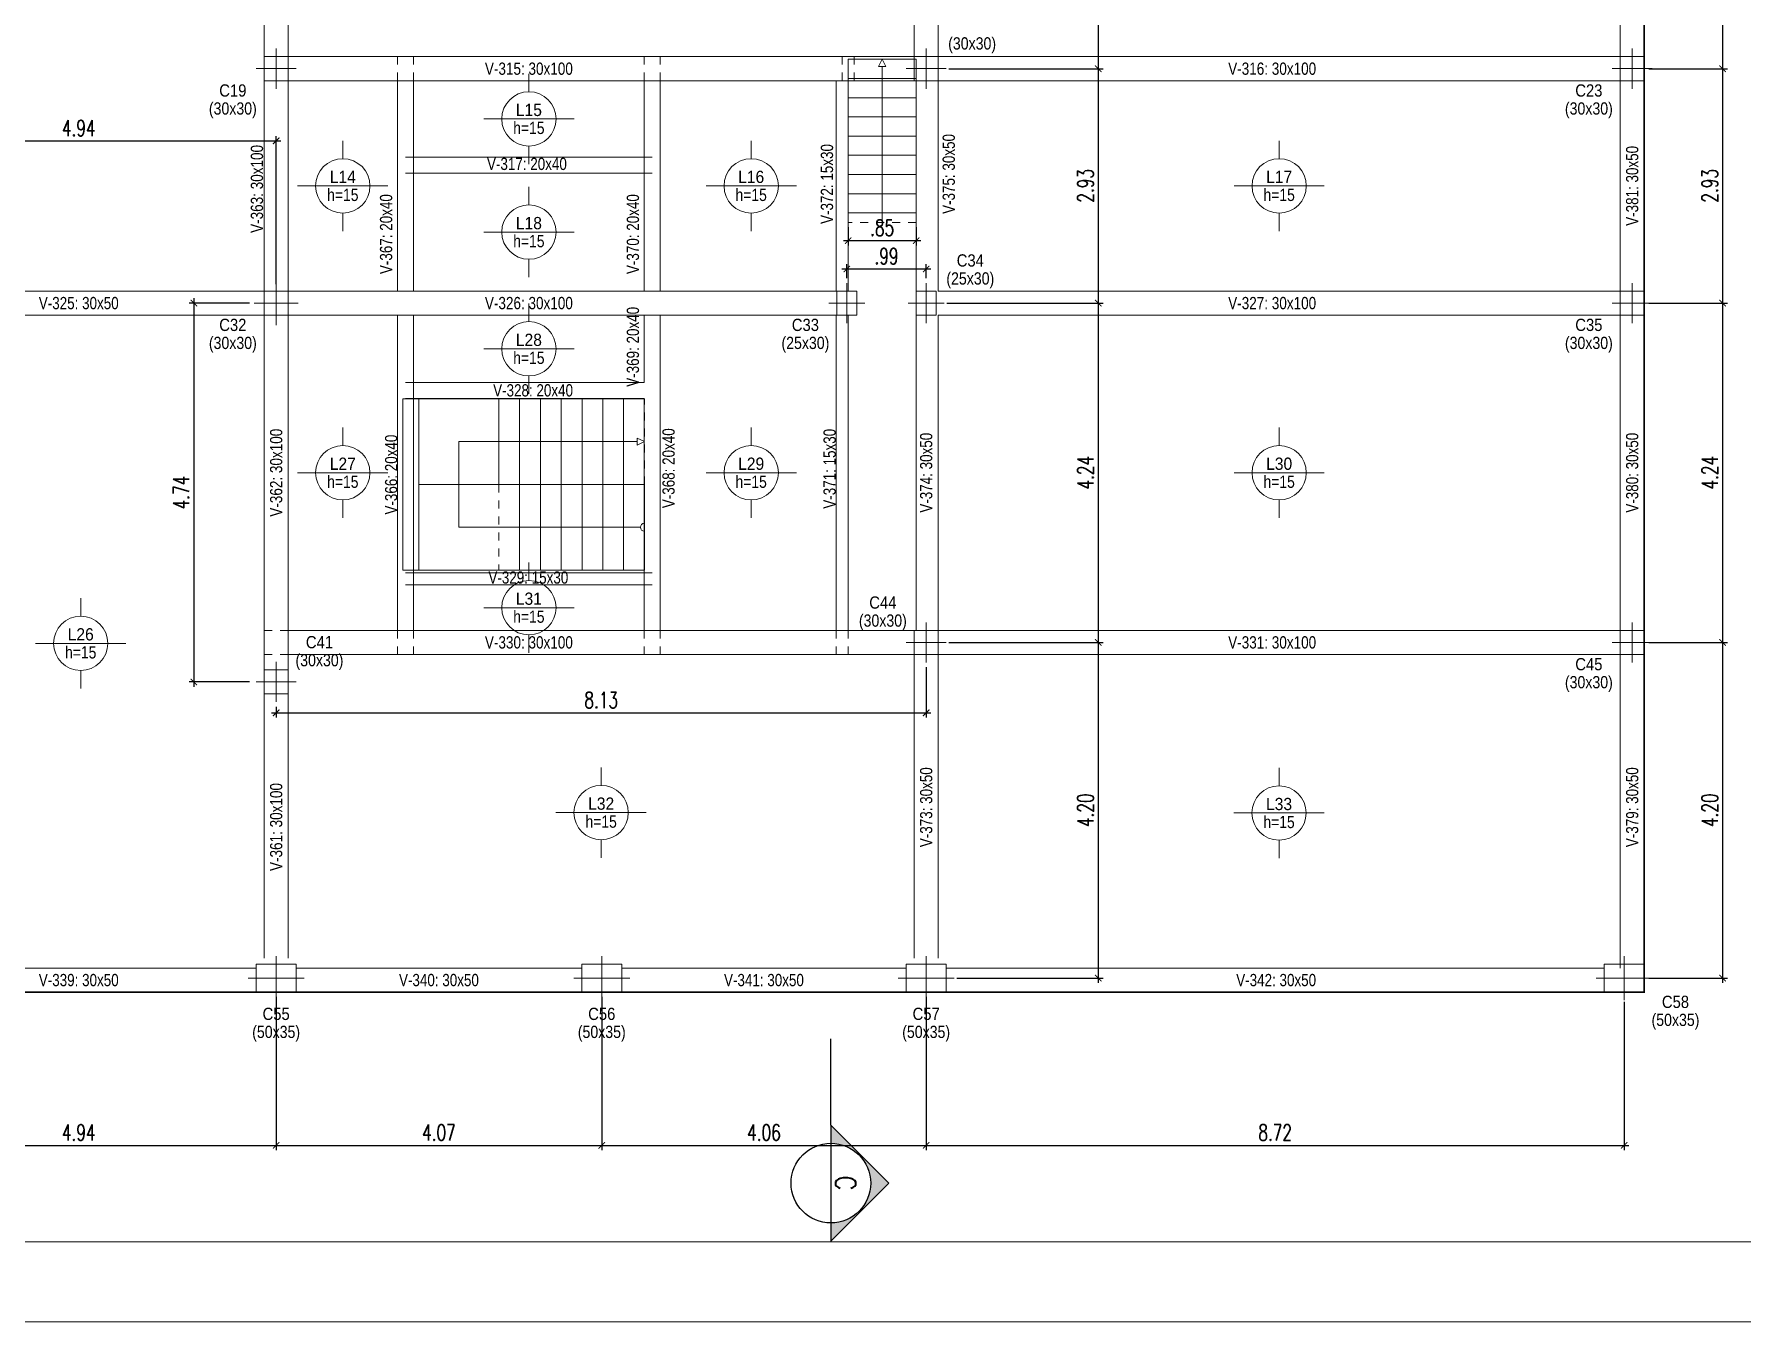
# Model space of a CAD drawing. Header units: millimetres. Extents: x 3 to 479, y -191 to 120.
# Drawn here: x 45.88 to 67.22, y 89.4 to 105.49 of the extents above; entities that cross this region are included whole.
import ezdxf
from ezdxf.enums import TextEntityAlignment as Align

# ---------------------------------------------------------------- set-up
doc = ezdxf.new("R2010")
doc.units = ezdxf.units.MM
doc.linetypes.add('CYPE_PUNTO', pattern=[0.075, 0, -0.075])
doc.linetypes.add('DASHED2', pattern=[0.375, 0.25, -0.125])
for name, color, linetype, lineweight in [('COLUMNA_DIM', 4, 'Continuous', 9), ('COLUMNA_REF', 3, 'Continuous', 9), ('COLUMNAS_EJES', 1, 'Continuous', 9), ('ESC_CONTORNO_ESCALERA', 3, 'Continuous', 0), ('ESC_ESCALON', 2, 'Continuous', 0), ('ESC_GEOMETRIA_APOYO', 2, 'Continuous', 0), ('ESC_LINEA_DE_HUELLA', 9, 'Continuous', 0), ('ESC_LINEA_DE_INTERRUPCION_DE_LOS_TRAMOS', 8, 'CYPE_PUNTO', 0), ('PA_NUM_ALTURA', 7, 'Continuous', 9), ('PILAR_HORMIGON', 2, 'Continuous', 0), ('RECUAD_LIMITES', 2, 'Continuous', 0), ('RECUAD_MARCO', 1, 'Continuous', 20), ('SILUETAS', 6, 'Continuous', 5), ('VIG_CARAS', 5, 'Continuous', 0), ('VIG_DIM_VIGAS', 3, 'Continuous', 9)]:
    doc.layers.add(name, color=color, linetype=linetype, lineweight=lineweight)
doc.layers.add('DN-100-TITULOS 02', color=2, linetype='Continuous')
doc.styles.add('COTAS', font='romans.shx', dxfattribs={"width": 0.7})
doc.styles.add('CYPETXT_romans', font='arial.ttf', dxfattribs={"height": 0.2})
doc.styles.add('ROMANS', font='romans.shx', dxfattribs={"width": 0.8})
doc.dimstyles.new('COTA 100', dxfattribs={"dimscale": 200, "dimtxt": 0.001, "dimasz": 0.0004, "dimexe": 0.0003, "dimexo": 0.0003, "dimgap": 0.0003, "dimtad": 1, "dimzin": 4, "dimdsep": 46, "dimtxsty": 'COTAS', "dimblk": 'ARCHTICK', "dimcen": -0.02, "dimdle": 0.0003, "dimclrd": 256, "dimclre": 256, "dimclrt": 2, "dimadec": 0, "dimazin": 0, "dimtfac": 1, "dimtix": 1, "dimtmove": 2, "dimatfit": 3, "dimldrblk": 'ORIGIN', "dimfxl": 1, "dimtolj": 1, "dimtzin": 0, "dimarcsym": 0})

# ---------------------------------------------------------------- blocks, each defined once
blk = doc.blocks.new('Ejes de la columna')
at = {"layer": 'COLUMNAS_EJES'}
for p, q in [((0, -0.5), (0, 0.5)), ((-0.5, 0), (0.5, 0))]:
    blk.add_line(p, q, dxfattribs=at)
blk = doc.blocks.new('ESC02')
at = {"layer": 'ESC_CONTORNO_ESCALERA'}
for p, q in [((50.806, 66.757066), (52.626, 66.757066)), ((52.626, 65.687066), (50.806, 65.687066)), ((50.806, 65.687066), (52.626, 65.687066)), ((49.806, 64.617066), (50.806, 64.617066)), ((52.626, 64.617066), (50.806, 64.617066))]:
    blk.add_line(p, q, dxfattribs=at)
for points in [[(50.806, 66.757066), (49.806, 66.757066), (49.606, 66.757066), (49.606, 65.687066)], [(49.606, 65.687066), (49.606, 64.617066), (49.806, 64.617066)]]:
    blk.add_lwpolyline(points, dxfattribs=at)
at = {"layer": 'ESC_ESCALON'}
for p, q in [((50.806, 65.687066), (50.806, 66.757066)), ((51.066, 65.687066), (51.066, 66.757066)), ((51.326, 65.687066), (51.326, 66.757066)), ((51.586, 65.687066), (51.586, 66.757066)), ((51.846, 65.687066), (51.846, 66.757066)), ((52.106, 65.687066), (52.106, 66.757066)), ((52.366, 65.687066), (52.366, 66.757066)), ((50.806, 65.687066), (49.806, 65.687066)), ((51.066, 65.687066), (51.066, 64.617066)), ((51.326, 65.687066), (51.326, 64.617066)), ((51.586, 65.687066), (51.586, 64.617066)), ((51.846, 65.687066), (51.846, 64.617066)), ((52.106, 65.687066), (52.106, 64.617066)), ((52.366, 65.687066), (52.366, 64.617066)), ((52.626, 65.687066), (52.626, 64.617066))]:
    blk.add_line(p, q, dxfattribs=at)
at = {"layer": 'ESC_ESCALON', "linetype": 'CYPE_PUNTO'}
for p, q in [((52.626, 65.687066), (52.626, 66.757066)), ((50.806, 65.687066), (50.806, 64.617066))]:
    blk.add_line(p, q, dxfattribs=at)
at = {"layer": 'ESC_GEOMETRIA_APOYO'}
for p, q in [((49.806, 66.757066), (49.806, 65.687066)), ((49.806, 65.687066), (49.806, 64.617066))]:
    blk.add_line(p, q, dxfattribs=at)
at = {"layer": 'ESC_LINEA_DE_HUELLA'}
blk.add_lwpolyline([(52.576, 65.152066), (50.806, 65.152066), (50.306, 65.152066), (50.306, 65.687066), (50.306, 66.222066), (50.806, 66.222066), (52.536, 66.222066)], dxfattribs=at)
blk.add_lwpolyline([(52.536, 66.267066), (52.626, 66.222066), (52.536, 66.177066), (52.536, 66.267066)], close=True, dxfattribs=at)
blk.add_arc((52.626, 65.152066), 0.05, 90, 270, dxfattribs=at)
blk = doc.blocks.new('_ArchTick')
at = {"color": 0, "const_width": 0.15}
blk.add_lwpolyline([(-0.5, -0.5), (0.5, 0.5)], dxfattribs=at)
blk = doc.blocks.new('*D27')
at = {"lineweight": -2, "transparency": 16777216}
for p, q in [((43.967, 102.488), (43.967, 104.215)), ((48.902, 102.363), (48.902, 104.215)), ((43.907, 104.155), (48.962, 104.155))]:
    blk.add_line(p, q, dxfattribs=at)
at = {"layer": 'Defpoints', "color": 0, "transparency": 16777216}
for p in [(48.902, 104.155), (43.967, 102.428), (48.902, 102.303)]:
    blk.add_point(p, dxfattribs=at)
at = {"lineweight": -2, "transparency": 16777216, "xscale": 0.08, "yscale": 0.08, "zscale": 0.08, "rotation": 180}
blk.add_blockref('_ArchTick', (43.967, 104.155), dxfattribs=at)
at = {"lineweight": -2, "transparency": 16777216, "xscale": 0.08, "yscale": 0.08, "zscale": 0.08}
blk.add_blockref('_ArchTick', (48.902, 104.155), dxfattribs=at)
at = {"color": 2, "transparency": 16777216, "insert": (46.435, 104.315), "char_height": 0.2, "attachment_point": 5, "style": 'COTAS'}
blk.add_mtext('\\A1;4.94', dxfattribs=at)
blk = doc.blocks.new('_Origin')
at = {"color": 0, "linetype": 'ByBlock', "lineweight": -2}
blk.add_line((0, 0), (-1, 0), dxfattribs=at)
blk.add_circle((0, 0), 0.5, dxfattribs=at)
blk = doc.blocks.new('*D34')
at = {"lineweight": -2, "transparency": 16777216}
for p, q in [((66.062, 107.427), (67.043, 107.427)), ((66.983, 107.487), (66.983, 104.997)), ((66.062, 105.057), (67.043, 105.057))]:
    blk.add_line(p, q, dxfattribs=at)
at = {"layer": 'Defpoints', "color": 0, "transparency": 16777216}
for p in [(66.002, 107.427), (66.002, 105.057), (66.983, 105.057)]:
    blk.add_point(p, dxfattribs=at)
at = {"lineweight": -2, "transparency": 16777216, "xscale": 0.08, "yscale": 0.08, "zscale": 0.08}
for p, rotation in [((66.983, 107.427), 90), ((66.983, 105.057), 270)]:
    blk.add_blockref('_ArchTick', p, dxfattribs=dict(at, rotation=rotation))
at = {"color": 2, "transparency": 16777216, "insert": (66.823, 106.242), "char_height": 0.2, "attachment_point": 5, "rotation": 90, "style": 'COTAS'}
blk.add_mtext('\\A1;2.37', dxfattribs=at)
blk = doc.blocks.new('*D35')
at = {"lineweight": -2, "transparency": 16777216}
for p, q in [((66.062, 105.057), (67.043, 105.057)), ((66.983, 105.117), (66.983, 102.068)), ((66.062, 102.128), (67.043, 102.128))]:
    blk.add_line(p, q, dxfattribs=at)
at = {"layer": 'Defpoints', "color": 0, "transparency": 16777216}
for p in [(66.002, 105.057), (66.002, 102.128), (66.983, 102.128)]:
    blk.add_point(p, dxfattribs=at)
at = {"lineweight": -2, "transparency": 16777216, "xscale": 0.08, "yscale": 0.08, "zscale": 0.08}
for p, rotation in [((66.983, 105.057), 90), ((66.983, 102.128), 270)]:
    blk.add_blockref('_ArchTick', p, dxfattribs=dict(at, rotation=rotation))
at = {"color": 2, "transparency": 16777216, "insert": (66.823, 103.593), "char_height": 0.2, "attachment_point": 5, "rotation": 90, "style": 'COTAS'}
blk.add_mtext('\\A1;2.93', dxfattribs=at)
blk = doc.blocks.new('*D36')
at = {"lineweight": -2, "transparency": 16777216}
for p, q in [((66.062, 102.128), (67.043, 102.128)), ((66.983, 102.188), (66.983, 97.828)), ((66.062, 97.888), (67.043, 97.888))]:
    blk.add_line(p, q, dxfattribs=at)
at = {"layer": 'Defpoints', "color": 0, "transparency": 16777216}
for p in [(66.002, 102.128), (66.002, 97.888), (66.983, 97.888)]:
    blk.add_point(p, dxfattribs=at)
at = {"lineweight": -2, "transparency": 16777216, "xscale": 0.08, "yscale": 0.08, "zscale": 0.08}
for p, rotation in [((66.983, 102.128), 90), ((66.983, 97.888), 270)]:
    blk.add_blockref('_ArchTick', p, dxfattribs=dict(at, rotation=rotation))
at = {"color": 2, "transparency": 16777216, "insert": (66.823, 100.008), "char_height": 0.2, "attachment_point": 5, "rotation": 90, "style": 'COTAS'}
blk.add_mtext('\\A1;4.24', dxfattribs=at)
blk = doc.blocks.new('*D37')
at = {"lineweight": -2, "transparency": 16777216}
for p, q in [((66.062, 97.888), (67.043, 97.888)), ((66.983, 97.948), (66.983, 93.633)), ((66.062, 93.693), (67.043, 93.693))]:
    blk.add_line(p, q, dxfattribs=at)
at = {"layer": 'Defpoints', "color": 0, "transparency": 16777216}
for p in [(66.002, 97.888), (66.002, 93.693), (66.983, 93.693)]:
    blk.add_point(p, dxfattribs=at)
at = {"lineweight": -2, "transparency": 16777216, "xscale": 0.08, "yscale": 0.08, "zscale": 0.08}
for p, rotation in [((66.983, 97.888), 90), ((66.983, 93.693), 270)]:
    blk.add_blockref('_ArchTick', p, dxfattribs=dict(at, rotation=rotation))
at = {"color": 2, "transparency": 16777216, "insert": (66.823, 95.79), "char_height": 0.2, "attachment_point": 5, "rotation": 90, "style": 'COTAS'}
blk.add_mtext('\\A1;4.20', dxfattribs=at)
blk = doc.blocks.new('*D44')
at = {"lineweight": -2, "transparency": 16777216}
for p, q in [((43.967, 93.458), (43.967, 91.542)), ((48.902, 93.458), (48.902, 91.542)), ((43.907, 91.602), (48.962, 91.602))]:
    blk.add_line(p, q, dxfattribs=at)
at = {"layer": 'Defpoints', "color": 0, "transparency": 16777216}
for p in [(43.967, 93.518), (48.902, 93.518), (48.902, 91.602)]:
    blk.add_point(p, dxfattribs=at)
at = {"lineweight": -2, "transparency": 16777216, "xscale": 0.08, "yscale": 0.08, "zscale": 0.08, "rotation": 180}
blk.add_blockref('_ArchTick', (43.967, 91.602), dxfattribs=at)
at = {"lineweight": -2, "transparency": 16777216, "xscale": 0.08, "yscale": 0.08, "zscale": 0.08}
blk.add_blockref('_ArchTick', (48.902, 91.602), dxfattribs=at)
at = {"color": 2, "transparency": 16777216, "insert": (46.435, 91.762), "char_height": 0.2, "attachment_point": 5, "style": 'COTAS'}
blk.add_mtext('\\A1;4.94', dxfattribs=at)
blk = doc.blocks.new('*D45')
at = {"lineweight": -2, "transparency": 16777216}
for p, q in [((48.902, 93.458), (48.902, 91.542)), ((52.972, 93.458), (52.972, 91.542)), ((48.842, 91.602), (53.032, 91.602))]:
    blk.add_line(p, q, dxfattribs=at)
at = {"layer": 'Defpoints', "color": 0, "transparency": 16777216}
for p in [(48.902, 93.518), (52.972, 93.518), (52.972, 91.602)]:
    blk.add_point(p, dxfattribs=at)
at = {"lineweight": -2, "transparency": 16777216, "xscale": 0.08, "yscale": 0.08, "zscale": 0.08, "rotation": 180}
blk.add_blockref('_ArchTick', (48.902, 91.602), dxfattribs=at)
at = {"lineweight": -2, "transparency": 16777216, "xscale": 0.08, "yscale": 0.08, "zscale": 0.08}
blk.add_blockref('_ArchTick', (52.972, 91.602), dxfattribs=at)
at = {"color": 2, "transparency": 16777216, "insert": (50.937, 91.762), "char_height": 0.2, "attachment_point": 5, "style": 'COTAS'}
blk.add_mtext('\\A1;4.07', dxfattribs=at)
blk = doc.blocks.new('*D46')
at = {"lineweight": -2, "transparency": 16777216}
for p, q in [((52.972, 93.458), (52.972, 91.542)), ((57.027, 93.458), (57.027, 91.542)), ((52.912, 91.602), (57.087, 91.602))]:
    blk.add_line(p, q, dxfattribs=at)
at = {"layer": 'Defpoints', "color": 0, "transparency": 16777216}
for p in [(52.972, 93.518), (57.027, 93.518), (57.027, 91.602)]:
    blk.add_point(p, dxfattribs=at)
at = {"lineweight": -2, "transparency": 16777216, "xscale": 0.08, "yscale": 0.08, "zscale": 0.08, "rotation": 180}
blk.add_blockref('_ArchTick', (52.972, 91.602), dxfattribs=at)
at = {"lineweight": -2, "transparency": 16777216, "xscale": 0.08, "yscale": 0.08, "zscale": 0.08}
blk.add_blockref('_ArchTick', (57.027, 91.602), dxfattribs=at)
at = {"color": 2, "transparency": 16777216, "insert": (55, 91.762), "char_height": 0.2, "attachment_point": 5, "style": 'COTAS'}
blk.add_mtext('\\A1;4.06', dxfattribs=at)
blk = doc.blocks.new('*D48')
at = {"lineweight": -2, "transparency": 16777216}
for p, q in [((57.312, 107.427), (59.239, 107.427)), ((59.179, 107.487), (59.179, 104.997)), ((57.312, 105.057), (59.239, 105.057))]:
    blk.add_line(p, q, dxfattribs=at)
at = {"layer": 'Defpoints', "color": 0, "transparency": 16777216}
for p in [(57.252, 107.427), (57.252, 105.057), (59.179, 105.057)]:
    blk.add_point(p, dxfattribs=at)
at = {"lineweight": -2, "transparency": 16777216, "xscale": 0.08, "yscale": 0.08, "zscale": 0.08}
for p, rotation in [((59.179, 107.427), 90), ((59.179, 105.057), 270)]:
    blk.add_blockref('_ArchTick', p, dxfattribs=dict(at, rotation=rotation))
at = {"color": 2, "transparency": 16777216, "insert": (59.019, 106.242), "char_height": 0.2, "attachment_point": 5, "rotation": 90, "style": 'COTAS'}
blk.add_mtext('\\A1;2.37', dxfattribs=at)
blk = doc.blocks.new('*D49')
at = {"lineweight": -2, "transparency": 16777216}
for p, q in [((57.312, 105.057), (59.239, 105.057)), ((59.179, 105.117), (59.179, 102.068)), ((57.287, 102.128), (59.239, 102.128))]:
    blk.add_line(p, q, dxfattribs=at)
at = {"layer": 'Defpoints', "color": 0, "transparency": 16777216}
for p in [(57.252, 105.057), (57.227, 102.128), (59.179, 102.128)]:
    blk.add_point(p, dxfattribs=at)
at = {"lineweight": -2, "transparency": 16777216, "xscale": 0.08, "yscale": 0.08, "zscale": 0.08}
for p, rotation in [((59.179, 105.057), 90), ((59.179, 102.128), 270)]:
    blk.add_blockref('_ArchTick', p, dxfattribs=dict(at, rotation=rotation))
at = {"color": 2, "transparency": 16777216, "insert": (59.019, 103.593), "char_height": 0.2, "attachment_point": 5, "rotation": 90, "style": 'COTAS'}
blk.add_mtext('\\A1;2.93', dxfattribs=at)
blk = doc.blocks.new('*D50')
at = {"lineweight": -2, "transparency": 16777216}
for p, q in [((57.287, 102.128), (59.239, 102.128)), ((59.179, 102.188), (59.179, 97.828)), ((57.312, 97.888), (59.239, 97.888))]:
    blk.add_line(p, q, dxfattribs=at)
at = {"layer": 'Defpoints', "color": 0, "transparency": 16777216}
for p in [(57.227, 102.128), (57.252, 97.888), (59.179, 97.888)]:
    blk.add_point(p, dxfattribs=at)
at = {"lineweight": -2, "transparency": 16777216, "xscale": 0.08, "yscale": 0.08, "zscale": 0.08}
for p, rotation in [((59.179, 102.128), 90), ((59.179, 97.888), 270)]:
    blk.add_blockref('_ArchTick', p, dxfattribs=dict(at, rotation=rotation))
at = {"color": 2, "transparency": 16777216, "insert": (59.019, 100.008), "char_height": 0.2, "attachment_point": 5, "rotation": 90, "style": 'COTAS'}
blk.add_mtext('\\A1;4.24', dxfattribs=at)
blk = doc.blocks.new('*D51')
at = {"lineweight": -2, "transparency": 16777216}
for p, q in [((57.353, 97.888), (59.239, 97.888)), ((59.179, 97.948), (59.179, 93.633)), ((57.412, 93.693), (59.239, 93.693))]:
    blk.add_line(p, q, dxfattribs=at)
at = {"layer": 'Defpoints', "color": 0, "transparency": 16777216}
for p in [(57.293, 97.888), (57.352, 93.693), (59.179, 93.693)]:
    blk.add_point(p, dxfattribs=at)
at = {"lineweight": -2, "transparency": 16777216, "xscale": 0.08, "yscale": 0.08, "zscale": 0.08}
for p, rotation in [((59.179, 97.888), 90), ((59.179, 93.693), 270)]:
    blk.add_blockref('_ArchTick', p, dxfattribs=dict(at, rotation=rotation))
at = {"color": 2, "transparency": 16777216, "insert": (59.019, 95.79), "char_height": 0.2, "attachment_point": 5, "rotation": 90, "style": 'COTAS'}
blk.add_mtext('\\A1;4.20', dxfattribs=at)
blk = doc.blocks.new('*D54')
at = {"lineweight": -2, "transparency": 16777216}
for p, q in [((57.027, 93.322), (57.027, 91.542)), ((65.752, 93.397), (65.752, 91.542)), ((56.967, 91.602), (65.812, 91.602))]:
    blk.add_line(p, q, dxfattribs=at)
at = {"layer": 'Defpoints', "color": 0, "transparency": 16777216}
for p in [(57.027, 93.382), (65.752, 93.457), (65.752, 91.602)]:
    blk.add_point(p, dxfattribs=at)
at = {"lineweight": -2, "transparency": 16777216, "xscale": 0.08, "yscale": 0.08, "zscale": 0.08, "rotation": 180}
blk.add_blockref('_ArchTick', (57.027, 91.602), dxfattribs=at)
at = {"lineweight": -2, "transparency": 16777216, "xscale": 0.08, "yscale": 0.08, "zscale": 0.08}
blk.add_blockref('_ArchTick', (65.752, 91.602), dxfattribs=at)
at = {"color": 2, "transparency": 16777216, "insert": (61.39, 91.762), "char_height": 0.2, "attachment_point": 5, "style": 'COTAS'}
blk.add_mtext('\\A1;8.72', dxfattribs=at)
blk = doc.blocks.new('*D55')
at = {"lineweight": -2, "transparency": 16777216}
for p, q in [((57.027, 97.578), (57.027, 96.947)), ((48.842, 97.007), (57.087, 97.007)), ((48.902, 97.083), (48.902, 96.947))]:
    blk.add_line(p, q, dxfattribs=at)
at = {"layer": 'Defpoints', "color": 0, "transparency": 16777216}
for p in [(57.027, 97.638), (48.902, 97.143), (57.027, 97.007)]:
    blk.add_point(p, dxfattribs=at)
at = {"lineweight": -2, "transparency": 16777216, "xscale": 0.08, "yscale": 0.08, "zscale": 0.08, "rotation": 180}
blk.add_blockref('_ArchTick', (48.902, 97.007), dxfattribs=at)
at = {"lineweight": -2, "transparency": 16777216, "xscale": 0.08, "yscale": 0.08, "zscale": 0.08}
blk.add_blockref('_ArchTick', (57.027, 97.007), dxfattribs=at)
at = {"color": 2, "transparency": 16777216, "insert": (52.965, 97.167), "char_height": 0.2, "attachment_point": 5, "style": 'COTAS'}
blk.add_mtext('\\A1;8.13', dxfattribs=at)
blk = doc.blocks.new('*D56')
at = {"lineweight": -2, "transparency": 16777216}
for p, q in [((48.567, 102.128), (47.814, 102.128)), ((47.874, 102.188), (47.874, 97.333)), ((48.567, 97.393), (47.814, 97.393))]:
    blk.add_line(p, q, dxfattribs=at)
at = {"layer": 'Defpoints', "color": 0, "transparency": 16777216}
for p in [(48.627, 102.128), (47.874, 97.393), (48.627, 97.393)]:
    blk.add_point(p, dxfattribs=at)
at = {"lineweight": -2, "transparency": 16777216, "xscale": 0.08, "yscale": 0.08, "zscale": 0.08}
for p, rotation in [((47.874, 102.128), 90), ((47.874, 97.393), 270)]:
    blk.add_blockref('_ArchTick', p, dxfattribs=dict(at, rotation=rotation))
at = {"color": 2, "transparency": 16777216, "insert": (47.714, 99.76), "char_height": 0.2, "attachment_point": 5, "rotation": 90, "style": 'COTAS'}
blk.add_mtext('\\A1;4.74', dxfattribs=at)
blk = doc.blocks.new('*D57')
at = {"lineweight": -2, "transparency": 16777216}
for p, q in [((55.974, 102.554), (57.087, 102.554)), ((56.034, 102.438), (56.034, 102.614)), ((57.027, 102.438), (57.027, 102.614))]:
    blk.add_line(p, q, dxfattribs=at)
at = {"layer": 'Defpoints', "color": 0, "transparency": 16777216}
for p in [(57.027, 102.554), (56.034, 102.378), (57.027, 102.378)]:
    blk.add_point(p, dxfattribs=at)
at = {"lineweight": -2, "transparency": 16777216, "xscale": 0.08, "yscale": 0.08, "zscale": 0.08, "rotation": 180}
blk.add_blockref('_ArchTick', (56.034, 102.554), dxfattribs=at)
at = {"lineweight": -2, "transparency": 16777216, "xscale": 0.08, "yscale": 0.08, "zscale": 0.08}
blk.add_blockref('_ArchTick', (57.027, 102.554), dxfattribs=at)
at = {"color": 2, "transparency": 16777216, "insert": (56.531, 102.714), "char_height": 0.2, "attachment_point": 5, "style": 'COTAS'}
blk.add_mtext('\\A1;.99', dxfattribs=at)
blk = doc.blocks.new('ESCALERA')
at = {"layer": 'ESC_CONTORNO_ESCALERA'}
for p, q in [((56.078, 76.447), (56.078, 78.487)), ((56.928, 76.447), (56.928, 78.487))]:
    blk.add_line(p, q, dxfattribs=at)
at = {"layer": 'ESC_ESCALON'}
for p, q in [((56.928, 78.487), (56.078, 78.487)), ((56.928, 78.247), (56.078, 78.247)), ((56.928, 78.007), (56.078, 78.007)), ((56.928, 77.767), (56.078, 77.767)), ((56.928, 77.527), (56.078, 77.527)), ((56.928, 77.287), (56.078, 77.287)), ((56.928, 77.047), (56.078, 77.047)), ((56.928, 76.807), (56.078, 76.807)), ((56.928, 76.567), (56.078, 76.567))]:
    blk.add_line(p, q, dxfattribs=at)
at = {"layer": 'ESC_LINEA_DE_HUELLA'}
blk.add_line((56.503, 76.447), (56.503, 78.397), dxfattribs=at)
blk.add_lwpolyline([(56.458, 78.397), (56.503, 78.487), (56.548, 78.397), (56.458, 78.397)], close=True, dxfattribs=at)
at = {"layer": 'ESC_LINEA_DE_INTERRUPCION_DE_LOS_TRAMOS'}
blk.add_line((56.928, 76.447), (56.078, 76.447), dxfattribs=at)
blk = doc.blocks.new('*D59')
at = {"lineweight": -2, "transparency": 16777216}
for p, q in [((55.992, 102.908), (56.962, 102.908)), ((56.052, 103.075), (56.052, 102.848)), ((56.902, 103.075), (56.902, 102.848))]:
    blk.add_line(p, q, dxfattribs=at)
at = {"layer": 'Defpoints', "color": 0, "transparency": 16777216}
for p in [(56.052, 103.135), (56.902, 103.135), (56.902, 102.908)]:
    blk.add_point(p, dxfattribs=at)
at = {"lineweight": -2, "transparency": 16777216, "xscale": 0.08, "yscale": 0.08, "zscale": 0.08, "rotation": 180}
blk.add_blockref('_ArchTick', (56.052, 102.908), dxfattribs=at)
at = {"lineweight": -2, "transparency": 16777216, "xscale": 0.08, "yscale": 0.08, "zscale": 0.08}
blk.add_blockref('_ArchTick', (56.902, 102.908), dxfattribs=at)
at = {"color": 2, "transparency": 16777216, "insert": (56.477, 103.068), "char_height": 0.2, "attachment_point": 5, "style": 'COTAS'}
blk.add_mtext('\\A1;.85', dxfattribs=at)
blk = doc.blocks.new('DEN CORTE')
blk.add_hatch(color=256).paths.add_polyline_path([(1.729, 0), (1.9, 0), (1.355, 0.545), (0.81, 0), (0.98, 0, -1)])
for p, q in [((0.81, 0), (1.355, 0.545)), ((1.9, 0), (1.355, 0.545)), ((0.81, 0), (0, 0)), ((0.81, 0), (1.9, 0))]:
    blk.add_line(p, q)
blk.add_circle((1.355, 0), 0.374)
at = {"style": 'ROMANS', "width": 0.8}
for tag, p in [('NUMEROCORTE', (1.355, 0.043)), ('LAMINA', (1.355, -0.233))]:
    blk.add_attdef(tag, text='', height=0.19, dxfattribs=at).set_placement(p, align=Align.CENTER)

msp = doc.modelspace()

# ---------------------------------------------------------------- linework, layer by layer
at = {"layer": 'PA_NUM_ALTURA'}
for p, q in [((52.06117, 104.76882), (52.06117, 104.99382)), ((51.49666, 104.4293), (52.62568, 104.4293)), ((49.73537, 103.93204), (49.73537, 104.15704)), ((52.06117, 103.86479), (52.06117, 104.08979)), ((54.83978, 103.93204), (54.83978, 104.15704)), ((61.43964, 103.93204), (61.43964, 104.15704)), ((49.17086, 103.59253), (50.29988, 103.59253)), ((52.06117, 103.35417), (52.06117, 103.57917)), ((54.27527, 103.59253), (55.40429, 103.59253)), ((60.87513, 103.59253), (62.00415, 103.59253)), ((49.73537, 103.02802), (49.73537, 103.25302)), ((54.83978, 103.02802), (54.83978, 103.25302)), ((61.43964, 103.02802), (61.43964, 103.25302)), ((51.49666, 103.01466), (52.62568, 103.01466)), ((52.06117, 102.45015), (52.06117, 102.67515)), ((52.06117, 101.89566), (52.06117, 102.12066)), ((51.49666, 101.55615), (52.62568, 101.55615)), ((52.06117, 100.99164), (52.06117, 101.21664)), ((49.73537, 100.34739), (49.73537, 100.57239)), ((54.83978, 100.34739), (54.83978, 100.57239)), ((61.43964, 100.34739), (61.43964, 100.57239)), ((49.17086, 100.00788), (50.29988, 100.00788)), ((54.27527, 100.00788), (55.40429, 100.00788)), ((60.87513, 100.00788), (62.00415, 100.00788)), ((49.73537, 99.44337), (49.73537, 99.66837)), ((54.83978, 99.44337), (54.83978, 99.66837)), ((61.43964, 99.44337), (61.43964, 99.66837)), ((52.06117, 98.66094), (52.06117, 98.88594)), ((46.45906, 98.2152), (46.45906, 98.4402)), ((51.49666, 98.32143), (52.62568, 98.32143)), ((52.06117, 97.75692), (52.06117, 97.98192)), ((45.89454, 97.87569), (47.02357, 97.87569)), ((46.45906, 97.31117), (46.45906, 97.53617)), ((52.96459, 96.09991), (52.96459, 96.32491)), ((61.43804, 96.0951), (61.43804, 96.3201)), ((52.40007, 95.76039), (53.5291, 95.76039)), ((60.87353, 95.75558), (62.00255, 95.75558)), ((52.96459, 95.19588), (52.96459, 95.42088)), ((61.43804, 95.19107), (61.43804, 95.41607))]:
    msp.add_line(p, q, dxfattribs=at)
for centre in [(52.06117, 104.4293), (49.73537, 103.59253), (54.83978, 103.59253), (61.43964, 103.59253), (52.06117, 103.01466), (52.06117, 101.55615), (49.73537, 100.00788), (54.83978, 100.00788), (61.43964, 100.00788), (52.06117, 98.32143), (46.45906, 97.87569), (52.96459, 95.76039), (61.43804, 95.75558)]:
    msp.add_circle(centre, 0.33951, dxfattribs=at)
at = {"layer": 'PILAR_HORMIGON'}
for points in [[(48.75207, 104.90717), (49.05207, 104.90717), (49.05207, 105.20717), (48.75207, 105.20717), (48.75207, 104.90717)], [(56.87714, 104.90717), (57.17714, 104.90717), (57.17714, 105.20717), (56.87714, 105.20717), (56.87714, 104.90717)], [(65.70214, 104.90717), (66.00214, 104.90717), (66.00214, 105.20717), (65.70214, 105.20717), (65.70214, 104.90717)], [(48.75207, 101.97788), (49.05207, 101.97788), (49.05207, 102.27788), (48.75207, 102.27788), (48.75207, 101.97788)], [(55.90914, 101.97788), (56.15914, 101.97788), (56.15914, 102.27788), (55.90914, 102.27788), (55.90914, 101.97788)], [(56.90214, 101.97788), (57.15214, 101.97788), (57.15214, 102.27788), (56.90214, 102.27788), (56.90214, 101.97788)], [(65.70214, 101.97788), (66.00214, 101.97788), (66.00214, 102.27788), (65.70214, 102.27788), (65.70214, 101.97788)], [(56.87714, 97.73788), (57.17714, 97.73788), (57.17714, 98.03788), (56.87714, 98.03788), (56.87714, 97.73788)], [(65.70214, 97.73788), (66.00214, 97.73788), (66.00214, 98.03788), (65.70214, 98.03788), (65.70214, 97.73788)], [(48.75207, 97.24288), (49.05207, 97.24288), (49.05207, 97.54288), (48.75207, 97.54288), (48.75207, 97.24288)], [(48.65207, 93.51788), (49.15207, 93.51788), (49.15207, 93.86788), (48.65207, 93.86788), (48.65207, 93.51788)], [(52.72207, 93.51788), (53.22207, 93.51788), (53.22207, 93.86788), (52.72207, 93.86788), (52.72207, 93.51788)], [(56.77714, 93.51788), (57.27714, 93.51788), (57.27714, 93.86788), (56.77714, 93.86788), (56.77714, 93.51788)], [(65.50214, 93.51788), (66.00214, 93.51788), (66.00214, 93.86788), (65.50214, 93.86788), (65.50214, 93.51788)]]:
    msp.add_lwpolyline(points, close=True, dxfattribs=at)
at = {"layer": 'RECUAD_LIMITES'}
msp.add_lwpolyline([(3.03074, 89.39684), (86.93074, 89.39684), (86.93074, 113.99684), (3.03074, 113.99684), (3.03074, 89.39684)], close=True, dxfattribs=at)
at = {"layer": 'RECUAD_MARCO'}
msp.add_lwpolyline([(5.53074, 90.39684), (85.93074, 90.39684), (85.93074, 112.99684), (5.53074, 112.99684), (5.53074, 90.39684)], close=True, dxfattribs=at)
at = {"layer": 'SILUETAS', "color": 1, "linetype": 'DASHED2', "const_width": 0.02}
msp.add_lwpolyline([(9.27392, 110.83788), (8.64551, 96.51788), (11.5151, 93.51788), (66.00214, 93.51788), (66.00214, 110.83788), (9.27392, 110.83788)], dxfattribs=at)
at = {"layer": 'VIG_CARAS'}
for p, q in [((66.00214, 107.42717), (66.00214, 105.05717)), ((48.75207, 107.27717), (48.75207, 105.20717)), ((49.05207, 107.27717), (49.05207, 105.20717)), ((56.87714, 107.27717), (56.87714, 105.20717)), ((57.17714, 107.27717), (57.17714, 105.20717)), ((65.70214, 107.27717), (65.70214, 105.20717)), ((49.05207, 105.20717), (56.87714, 105.20717)), ((57.17714, 105.20717), (65.70214, 105.20717)), ((66.00214, 105.05717), (66.00214, 102.12788)), ((48.75207, 104.90717), (48.75207, 102.27788)), ((49.05207, 104.90717), (49.05207, 102.27788)), ((49.05207, 104.90717), (56.87714, 104.90717)), ((50.41867, 102.27788), (50.41867, 104.90717)), ((50.61867, 102.27788), (50.61867, 104.90717)), ((53.50367, 102.27788), (53.50367, 104.90717)), ((53.70367, 102.27788), (53.70367, 104.90717)), ((55.90214, 102.27788), (55.90214, 104.90717)), ((56.05214, 102.27788), (56.05214, 104.90717)), ((56.90214, 104.90717), (56.90214, 102.12788)), ((57.17714, 104.90717), (57.17714, 102.27788)), ((57.17714, 104.90717), (66.00214, 104.90717)), ((65.70214, 104.90717), (65.70214, 102.27788)), ((50.61867, 103.95144), (53.50367, 103.95144)), ((50.61867, 103.75144), (53.50367, 103.75144)), ((44.16707, 102.27788), (48.75207, 102.27788)), ((55.90914, 102.27788), (49.05207, 102.27788)), ((65.70214, 102.27788), (57.17714, 102.27788)), ((56.90214, 102.12788), (56.90214, 98.03788)), ((66.00214, 102.12788), (66.00214, 97.88788)), ((44.16707, 101.97788), (48.75207, 101.97788)), ((48.75207, 101.97788), (48.75207, 97.54288)), ((49.05207, 101.97788), (49.05207, 97.54288)), ((55.90914, 101.97788), (49.05207, 101.97788)), ((50.41867, 101.97788), (50.41867, 98.03788)), ((50.61867, 101.97788), (50.61867, 98.03788)), ((53.50367, 101.13442), (53.50367, 101.97788)), ((53.70367, 101.03442), (53.70367, 101.97788)), ((55.90214, 98.03788), (55.90214, 101.97788)), ((56.05214, 98.03788), (56.05214, 101.97788)), ((57.17714, 101.97788), (57.17714, 98.03788)), ((65.70214, 101.97788), (57.17714, 101.97788)), ((65.70214, 101.97788), (65.70214, 98.03788)), ((50.61867, 101.13442), (53.50367, 101.13442)), ((53.70367, 101.03442), (53.70367, 98.03788)), ((50.61867, 100.93442), (53.50367, 100.93442)), ((53.50367, 100.93442), (53.50367, 98.03788)), ((50.61867, 98.75498), (53.50367, 98.75498)), ((50.61867, 98.60498), (53.50367, 98.60498)), ((49.05207, 98.03788), (56.87714, 98.03788)), ((57.17714, 98.03788), (65.70214, 98.03788)), ((66.00214, 97.88788), (66.00214, 93.81788)), ((49.05207, 97.73788), (56.87714, 97.73788)), ((56.87714, 97.73788), (56.87714, 93.94288)), ((57.17714, 97.73788), (57.17714, 93.94288)), ((57.17714, 97.73788), (65.70214, 97.73788)), ((65.70214, 97.73788), (65.70214, 93.81788)), ((48.75207, 97.24288), (48.75207, 93.94288)), ((49.05207, 97.24288), (49.05207, 93.94288)), ((44.21707, 93.81788), (48.65207, 93.81788)), ((49.15207, 93.81788), (52.72207, 93.81788)), ((53.22207, 93.81788), (56.77714, 93.81788)), ((57.27714, 93.81788), (65.50214, 93.81788)), ((43.96707, 93.51788), (48.90207, 93.51788)), ((48.90207, 93.51788), (52.97207, 93.51788)), ((52.97207, 93.51788), (57.02714, 93.51788))]:
    msp.add_line(p, q, dxfattribs=at)
at = {"layer": 'VIG_CARAS', "linetype": 'CYPE_PUNTO'}
for p, q in [((50.41867, 104.90717), (50.41867, 105.20717)), ((50.61867, 104.90717), (50.61867, 105.20717)), ((53.50367, 104.90717), (53.50367, 105.20717)), ((53.70367, 104.90717), (53.70367, 105.20717)), ((55.97589, 104.90717), (55.97589, 105.20717)), ((56.12589, 104.90717), (56.12589, 105.20717)), ((50.61867, 103.95144), (50.41867, 103.95144)), ((50.61867, 103.75144), (50.41867, 103.75144)), ((53.50367, 103.95144), (53.70367, 103.95144)), ((53.50367, 103.75144), (53.70367, 103.75144)), ((50.41867, 102.27788), (50.61867, 102.27788)), ((53.50367, 102.27788), (53.70367, 102.27788)), ((50.61867, 101.97788), (50.41867, 101.97788)), ((53.50367, 101.97788), (53.70367, 101.97788)), ((50.61867, 101.13442), (50.41867, 101.13442)), ((50.61867, 100.93442), (50.41867, 100.93442)), ((50.61867, 98.75498), (50.41867, 98.75498)), ((53.50367, 98.75498), (53.70367, 98.75498)), ((50.61867, 98.60498), (50.41867, 98.60498)), ((53.50367, 98.60498), (53.70367, 98.60498)), ((49.05207, 98.03788), (48.75207, 98.03788)), ((50.41867, 98.03788), (50.41867, 97.73788)), ((50.61867, 98.03788), (50.61867, 97.73788)), ((53.50367, 98.03788), (53.50367, 97.73788)), ((53.70367, 98.03788), (53.70367, 97.73788)), ((55.90214, 98.03788), (55.90214, 97.73788)), ((56.05214, 98.03788), (56.05214, 97.73788)), ((49.05207, 97.73788), (48.75207, 97.73788))]:
    msp.add_line(p, q, dxfattribs=at)
at = {"layer": 'VIG_CARAS'}
msp.add_lwpolyline([(57.02714, 93.51788), (66.00214, 93.51788), (66.00214, 93.64288)], dxfattribs=at)

# ---------------------------------------------------------------- block references
for name, p in [('ESCALERA', (-0.02634, 26.68764)), ('ESC02', (0.8793, 34.17429))]:
    msp.add_blockref(name, p)
at = {"layer": 'COLUMNAS_EJES'}
for p, xscale, yscale in [((48.90207, 105.05717), 0.5, 0.5), ((57.02714, 105.05717), 0.5, 0.5), ((65.85214, 105.05717), 0.5, 0.5), ((48.90207, 102.12788), 0.55, 0.55), ((48.90207, 102.12788), 0.5, 0.5), ((56.03414, 102.12788), 0.4500000000000001, 0.5), ((57.02714, 102.12788), 0.4500000000000001, 0.5), ((65.85214, 102.12788), 0.5, 0.5), ((57.02714, 97.88788), 0.5, 0.5), ((65.85214, 97.88788), 0.5, 0.5), ((48.90207, 97.39288), 0.5, 0.5), ((48.90207, 93.69288), 0.7, 0.55), ((52.97207, 93.69288), 0.7, 0.55), ((57.02714, 93.69288), 0.7, 0.55), ((65.75214, 93.69288), 0.7, 0.55)]:
    msp.add_blockref('Ejes de la columna', p, dxfattribs=dict(at, xscale=xscale, yscale=yscale))
at = {"layer": 'DN-100-TITULOS 02', "xscale": 1.329999999999984, "yscale": 1.329999999999984, "zscale": 1.329999999999984, "rotation": 270}
msp.add_blockref('DEN CORTE', (55.83643, 92.933), dxfattribs=at).add_auto_attribs({'NUMEROCORTE': 'C'})

# ---------------------------------------------------------------- texts
at = {"layer": 'COLUMNA_DIM', "style": 'CYPETXT_romans', "width": 0.824404}
for s, p in [('(30x30)', (57.60174, 105.37283)), ('(30x30)', (48.3607, 104.55967)), ('(30x30)', (65.31077, 104.55967)), ('(25x30)', (57.57887, 102.43574)), ('(30x30)', (48.3607, 101.63038)), ('(25x30)', (55.51777, 101.63038)), ('(30x30)', (65.31077, 101.63038)), ('(30x30)', (56.48577, 98.16038)), ('(30x30)', (49.44345, 97.66538)), ('(30x30)', (65.31077, 97.39038)), ('(50x35)', (48.90207, 93.02038)), ('(50x35)', (52.97207, 93.02038)), ('(50x35)', (57.02714, 93.02038)), ('(50x35)', (66.39352, 93.17038))]:
    msp.add_text(s, height=0.153333, dxfattribs=at).set_placement(p, align=Align.MIDDLE_CENTER)
at = {"layer": 'COLUMNA_REF', "style": 'CYPETXT_romans', "width": 0.864}
for s, p in [('C19', (48.3607, 104.78467)), ('C23', (65.31077, 104.78467)), ('C34', (57.57887, 102.66074)), ('C32', (48.3607, 101.85538)), ('C33', (55.51777, 101.85538)), ('C35', (65.31077, 101.85538)), ('C44', (56.48577, 98.38538)), ('C41', (49.44345, 97.89038)), ('C45', (65.31077, 97.61538)), ('C55', (48.90207, 93.24538)), ('C56', (52.97207, 93.24538)), ('C57', (57.02714, 93.24538)), ('C58', (66.39352, 93.39538))]:
    msp.add_text(s, height=0.153333, dxfattribs=at).set_placement(p, align=Align.MIDDLE_CENTER)
at = {"layer": 'PA_NUM_ALTURA', "style": 'CYPETXT_romans'}
for s, width, p in [('L15', 0.912705, (52.06117, 104.5418)), ('h=15', 0.811428, (52.06117, 104.3168)), ('L14', 0.912705, (49.73537, 103.70503)), ('L16', 0.912705, (54.83978, 103.70503)), ('L17', 0.912705, (61.43964, 103.70503)), ('h=15', 0.811428, (49.73537, 103.48003)), ('h=15', 0.811428, (54.83978, 103.48003)), ('h=15', 0.811428, (61.43964, 103.48003)), ('L18', 0.912705, (52.06117, 103.12716)), ('h=15', 0.811428, (52.06117, 102.90216)), ('L28', 0.912705, (52.06117, 101.66865)), ('h=15', 0.811428, (52.06117, 101.44365)), ('L27', 0.912705, (49.73537, 100.12038)), ('L29', 0.912705, (54.83978, 100.12038)), ('L30', 0.912705, (61.43964, 100.12038)), ('h=15', 0.811428, (49.73537, 99.89538)), ('h=15', 0.811428, (54.83978, 99.89538)), ('h=15', 0.811428, (61.43964, 99.89538)), ('L31', 0.912705, (52.06117, 98.43393)), ('h=15', 0.811428, (52.06117, 98.20893)), ('L26', 0.912705, (46.45906, 97.98819)), ('h=15', 0.811428, (46.45906, 97.76319)), ('L32', 0.912705, (52.96459, 95.87289)), ('L33', 0.912705, (61.43804, 95.86808)), ('h=15', 0.811428, (52.96459, 95.64789)), ('h=15', 0.811428, (61.43804, 95.64308))]:
    msp.add_text(s, height=0.153333, dxfattribs=dict(at, width=width)).set_placement(p, align=Align.MIDDLE_CENTER)
at = {"layer": 'VIG_DIM_VIGAS', "style": 'CYPETXT_romans'}
for s, width, p in [('V-315: 30x100', 0.789102, (52.06117, 105.05717)), ('V-316: 30x100', 0.789102, (61.35214, 105.05717)), ('V-317: 20x40', 0.783571, (52.03667, 103.86744)), ('V-325: 30x50', 0.783571, (46.43457, 102.12788)), ('V-326: 30x100', 0.789102, (52.06117, 102.12788)), ('V-327: 30x100', 0.789102, (61.35214, 102.12788)), ('V-328: 20x40', 0.783571, (52.1138, 101.03734)), ('V-329: 15x30', 0.783571, (52.05453, 98.69852)), ('V-330: 30x100', 0.789102, (52.06117, 97.88788)), ('V-331: 30x100', 0.789102, (61.35214, 97.88788)), ('V-339: 30x50', 0.783571, (46.43457, 93.66788)), ('V-340: 30x50', 0.783571, (50.93707, 93.66788)), ('V-341: 30x50', 0.783571, (54.99961, 93.66788)), ('V-342: 30x50', 0.783571, (61.40214, 93.66788))]:
    msp.add_text(s, height=0.1533333, dxfattribs=dict(at, width=width)).set_placement(p, align=Align.MIDDLE_CENTER)
for s, width, p in [('V-375: 30x50', 0.783571, (57.3094, 103.74139)), ('V-363: 30x100', 0.789102, (48.66163, 103.5543)), ('V-372: 15x30', 0.783571, (55.78693, 103.61603)), ('V-381: 30x50', 0.783571, (65.85214, 103.59253)), ('V-367: 20x40', 0.783571, (50.27617, 102.98966)), ('V-370: 20x40', 0.783571, (53.36117, 102.98966)), ('V-369: 20x40', 0.783571, (53.36117, 101.58115)), ('V-362: 30x100', 0.789102, (48.90207, 100.00788)), ('V-368: 20x40', 0.783571, (53.80668, 100.0639)), ('V-371: 15x30', 0.783571, (55.82005, 100.05714)), ('V-366: 20x40', 0.783571, (50.33952, 99.9844)), ('V-374: 30x50', 0.783571, (57.02714, 100.00788)), ('V-380: 30x50', 0.783571, (65.85214, 100.00788)), ('V-373: 30x50', 0.783571, (57.02714, 95.82788)), ('V-379: 30x50', 0.783571, (65.85214, 95.82788)), ('V-361: 30x100', 0.789102, (48.90207, 95.58038))]:
    msp.add_text(s, height=0.1533333, rotation=90, dxfattribs=dict(at, width=width)).set_placement(p, align=Align.MIDDLE_CENTER)

# ---------------------------------------------------------------- dimensions: what is measured, and where the dimension line sits
for base, p1, p2, picture, middle in [((59.17932, 105.05717), (57.25214, 107.42717), (57.25214, 105.05717), '*D48', (59.01932, 106.24217)), ((66.98342, 105.05717), (66.00214, 107.42717), (66.00214, 105.05717), '*D34', (66.82342, 106.24217)), ((59.17932, 102.12788), (57.25214, 105.05717), (57.22714, 102.12788), '*D49', (59.01932, 103.59253)), ((66.98342, 102.12788), (66.00214, 105.05717), (66.00214, 102.12788), '*D35', (66.82342, 103.59253)), ((47.873709885, 97.39288189), (48.6270719059, 102.12788189), (48.6270719059, 97.39288189), '*D56', (47.713709885, 99.76038189)), ((59.17932, 97.88788), (57.22714, 102.12788), (57.25214, 97.88788), '*D50', (59.01932, 100.00788)), ((66.98342, 97.88788), (66.00214, 102.12788), (66.00214, 97.88788), '*D36', (66.82342, 100.00788)), ((59.1793157286, 93.69288189), (57.2933275658, 97.88788189), (57.3521413759, 93.69288189), '*D51', (59.0193157286, 95.79038189)), ((66.9834174557, 93.69288189), (66.0021413749, 97.88788189), (66.0021413741, 93.69288189), '*D37', (66.8234174557, 95.79038189))]:
    dim = msp.add_linear_dim(base=base, p1=p1, p2=p2, angle=90, dimstyle='COTA 100')
    dim.commit()
    dim.dimension.update_dxf_attribs({"geometry": picture, "text_midpoint": middle})
for base, p1, p2, picture, middle in [((48.9020719059, 104.1550738013), (43.9670719059, 102.42788189), (48.9020719059, 102.30288189), '*D27', (46.4345719059, 104.3150738013)), ((56.90214, 102.90769), (56.05214, 103.13488), (56.90214, 103.13488), '*D59', (56.47714, 103.06769)), ((57.02714, 102.55378), (56.03414, 102.37788), (57.02714, 102.37788), '*D57', (56.53064, 102.71378)), ((57.02714, 97.00697), (48.90207, 97.14288), (57.02714, 97.63788), '*D55', (52.96461, 97.16697)), ((48.9020719059, 91.6018400801), (43.9670719059, 93.51788189), (48.9020719059, 93.51788189), '*D44', (46.4345719059, 91.7618400801)), ((52.97207, 91.60184), (48.90207, 93.51788), (52.97207, 93.51788), '*D45', (50.93707, 91.76184)), ((57.02714, 91.60184), (52.97207, 93.51788), (57.02714, 93.51788), '*D46', (54.99961, 91.76184)), ((65.75214137, 91.60184008), (57.02714138, 93.38226119), (65.75214137, 93.45674355), '*D54', (61.38964137, 91.76184008))]:
    dim = msp.add_linear_dim(base=base, p1=p1, p2=p2, dimstyle='COTA 100')
    dim.commit()
    dim.dimension.update_dxf_attribs({"geometry": picture, "text_midpoint": middle})

doc.saveas('drawing.dxf')
